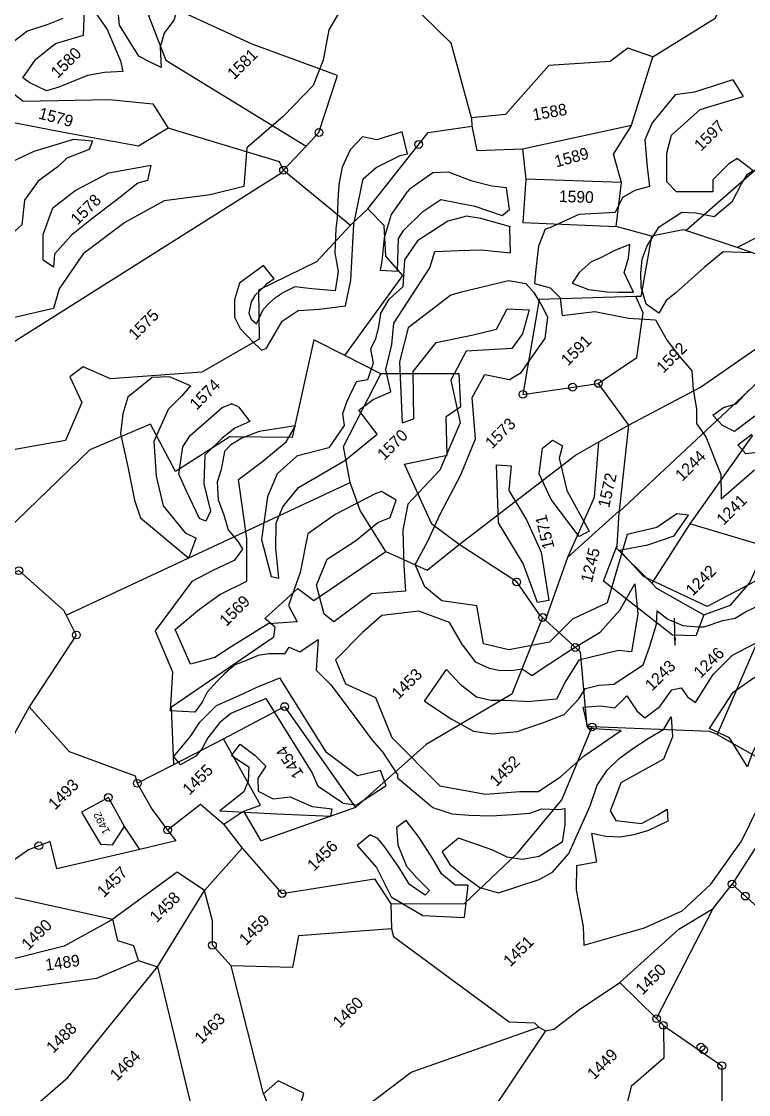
# Model space of a CAD drawing. Header units: metres. Extents: x 302481 to 307962, y 1946667 to 1951250.
# Drawn here: x 303270 to 303728, y 1947762 to 1948439 of the extents above; entities that cross this region are included whole.
import ezdxf

# ---------------------------------------------------------------- set-up
doc = ezdxf.new("R2010")
doc.units = ezdxf.units.M
for name, color, linetype in [('POLY_HATCH', 12, 'Continuous'), ('POLY_PARCEL', 6, 'Continuous'), ('SYM_ARROW', 1, 'Continuous'), ('SYM_STONE', 1, 'Continuous'), ('TEXT_PARCEL', 7, 'Continuous')]:
    doc.layers.add(name, color=color, linetype=linetype)
doc.styles.get("Standard").update_dxf_attribs({"font": 'simplex.shx'})
doc.styles.add('TEXT_MAP', font='')
doc.styles.get('TEXT_MAP').set_extended_font_data('Kruti Dev 050')
doc.dimstyles.get("Standard").update_dxf_attribs({"dimtxt": 0.18, "dimasz": 0.18, "dimexe": 0.18, "dimexo": 0.0625, "dimgap": 0.09, "dimtad": 0, "dimtih": 1, "dimtoh": 1, "dimdec": 4, "dimzin": 0, "dimdsep": 46, "dimtxsty": 'Standard', "dimcen": 0.09, "dimadec": 0, "dimazin": 0, "dimtfac": 1, "dimtdec": 4, "dimtofl": 0, "dimtmove": 0, "dimatfit": 3, "dimfxl": 1, "dimtolj": 1, "dimtzin": 0, "dimarcsym": 0})

# ---------------------------------------------------------------- blocks, each defined once
blk = doc.blocks.new('STONE')
blk.add_circle((0, 0), 0.8510231522929323)
blk = doc.blocks.new('TEXTARROW')
blk.add_leader([(0.0413775686624831, -0.01204078214539095), (8.67844727001193, -0.01204078214539095)], dimstyle='Standard', override={"dimtxt": 2.5, "dimasz": 2.5, "dimexe": 1.25, "dimexo": 0.625, "dimgap": 0.625, "dimtad": 1, "dimtih": 0, "dimtoh": 0, "dimzin": 8, "dimcen": 2.5, "dimtofl": 1})

msp = doc.modelspace()

# ---------------------------------------------------------------- linework, layer by layer
at = {"layer": 'POLY_HATCH', "lineweight": -2}
for points in [[(303343.870573842, 1948416.706859717), (303331.5427231742, 1948436.201167556), (303330.1734597748, 1948451.070773502), (303333.7353414185, 1948458.142668499), (303348.2624673089, 1948462.713669053), (303355.3307356341, 1948459.15908385), (303357.8074066173, 1948458.799895452), (303379.0477224737, 1948459.463088903), (303392.1412163274, 1948458.373591615), (303394.2450577579, 1948451.99771101), (303381.4999721432, 1948451.316618969), (303369.4628358427, 1948450.63404025), (303365.8876355924, 1948439.314535021), (303359.8446503757, 1948431.185968349), (303357.3391262824, 1948422.341997349), (303358.0071104905, 1948409.597689309), (303348.8172541838, 1948413.864680143)], [(303270.7401976585, 1948403.008356201), (303278.9760367554, 1948414.789387276), (303291.2050321922, 1948424.562275172), (303309.0194396172, 1948429.924005772), (303309.6851883382, 1948450.919710777), (303317.0596863125, 1948443.105250624), (303323.8286272306, 1948433.492309454), (303332.3653427949, 1948413.677046976), (303333.7444463447, 1948407.075050212), (303322.1435788758, 1948406.29959905), (303311.5394447716, 1948404.522192902), (303293.3188196924, 1948397.161594199), (303285.7123719854, 1948394.777950242), (303275.1295453729, 1948399.799549426)], [(303259.7666720282, 1948301.056599149), (303253.8960809084, 1948328.688754957), (303263.1688656928, 1948349.790238906), (303277.8131231619, 1948356.799724645), (303302.7487593377, 1948364.329089071), (303314.6597367907, 1948363.220873747), (303312.4765041387, 1948357.809821385), (303298.3789045298, 1948352.423873992), (303292.9463058747, 1948347.019678586), (303280.4615051737, 1948337.839386454), (303271.7591541354, 1948325.943299606), (303270.0852246145, 1948310.241455396)], [(303283.5546625024, 1948288.008930878), (303283.6055991305, 1948304.255763412), (303289.6154228766, 1948321.031598195), (303303.7300116681, 1948331.833157398), (303324.8865961768, 1948343.161435346), (303351.4384331033, 1948347.979586957), (303349.2416177578, 1948338.23605004), (303343.2793419305, 1948336.623919648), (303331.8776676096, 1948327.441343124), (303313.9636577554, 1948313.939965942), (303301.4754637042, 1948303.676550337), (303290.6068599056, 1948291.785032273), (303290.0398326488, 1948283.662762427)], [(303617.0902672317, 1948273.517960596), (303627.3323614905, 1948269.550051151), (303639.1587112453, 1948267.944580867), (303646.2572451467, 1948267.927774025), (303655.7219480379, 1948267.90535597), (303649.8416397171, 1948280.144598335), (303652.6282438999, 1948289.208384892), (303653.4418956256, 1948297.882486003), (303644.3613561941, 1948294.354707294), (303634.4875573227, 1948289.251349919), (303628.9596809633, 1948286.898250735), (303621.4475243129, 1948280.211845797)], [(303621.4497428294, 1948113.700102892), (303603.8634058451, 1948137.047680311), (303596.1442007367, 1948153.310678616), (303598.3142650975, 1948169.552832796), (303604.6871575536, 1948174.484066954), (303611.0334812356, 1948170.938800621), (303608.8899902925, 1948163.173142264), (303613.7703955267, 1948142.677847265), (303627.8182063932, 1948117.218583113)], [(303578.500281089, 1948158.292503553), (303577.0388031118, 1948142.755231056), (303588.2832499519, 1948124.365669239), (303597.4019191274, 1948103.861453248), (303602.2513220515, 1948073.476908491), (303595.1831275979, 1948072.079042897), (303586.0777428104, 1948096.821509133), (303570.6171788452, 1948122.283745395), (303569.3195910705, 1948159.018222465)]]:
    msp.add_lwpolyline(points, close=True, dxfattribs=at)
at = {"layer": 'POLY_HATCH'}
for points in [[(303473.9666690603, 1948450.768177938), (303463.6594196456, 1948433.251585632), (303460.1396237062, 1948414.115769769), (303453.6661247797, 1948398.196986681), (303434.9543458102, 1948378.721307878), (303411.9187918641, 1948358.883837149), (303409.9873947455, 1948334.434205618), (303388.8517750632, 1948329.289729771), (303359.815986733, 1948325.396206151), (303335.0713175191, 1948311.73731934), (303308.8247174807, 1948291.906332373), (303293.5630401149, 1948269.953642123), (303290.0647485824, 1948257.486928644), (303259.0425805561, 1948250.386357702)], [(303262.8468946647, 1948424.32479413), (303273.2438098565, 1948432.420085612), (303286.6952276593, 1948436.901991621), (303296.1763891317, 1948440.670465809)], [(303718.4361142451, 1948401.699540847), (303694.2426953539, 1948394.018758278), (303681.9350949693, 1948392.301705144), (303667.3988913717, 1948374.694495284), (303662.7917081751, 1948363.925909032), (303664.2600292871, 1948346.61302974), (303665.8537157448, 1948334.416666934), (303656.5922859134, 1948332.040265928), (303648.8479747791, 1948327.483459531), (303644.1365006613, 1948318.130374719), (303621.1613321146, 1948316.870312354), (303603.389311377, 1948308.632235969), (303599.9325831002, 1948307.4664831), (303595.924001649, 1948296.78999066), (303594.0533787627, 1948282.395640367), (303593.3331709579, 1948273.21616406)], [(303513.2817541463, 1948355.155865115), (303509.9438163182, 1948368.841152429), (303493.9194565937, 1948363.91312419), (303484.8313205484, 1948365.73522675), (303477.0635249792, 1948357.483635445), (303472.0680387104, 1948346.595959123), (303469.9285108009, 1948335.702526555), (303469.219139209, 1948325.482622585), (303468.8828832395, 1948314.435239065), (303468.1102343611, 1948307.898150108), (303467.3848636262, 1948292.717915475), (303469.4511982147, 1948280.914112503), (303467.5330219688, 1948268.742564147), (303452.8813546421, 1948269.974629108), (303442.1378306132, 1948271.198805442), (303433.7069604453, 1948267.082183941)], [(303577.4960823078, 1948319.955375709), (303575.5855052155, 1948333.57556177), (303566.4677037317, 1948334.571203428), (303554.0995616084, 1948337.788499736), (303539.0031179953, 1948343.48699008), (303529.0988957137, 1948343.050915206), (303514.8637026036, 1948332.981396767)], [(303578.1246937579, 1948292.656304111), (303577.8485332439, 1948308.032237436), (303577.806423963, 1948309.4567613)], [(303429.0770566706, 1948276.335820832), (303422.3393772868, 1948284.54150909), (303407.272419122, 1948273.523838584), (303404.1570693813, 1948263.008158715), (303404.1214370793, 1948251.960161365), (303407.781327744, 1948244.88803143), (303415.6461188672, 1948236.604908334), (303421.1155872466, 1948231.332895101), (303424.3522821376, 1948232.422329376), (303434.216529279, 1948249.499926119), (303444.2117676102, 1948256.220122508), (303457.6408182299, 1948257.179426717), (303474.1418170165, 1948259.118925793)], [(303592.8983487943, 1948267.674097285), (303588.0293506114, 1948273.026204133), (303576.9600007562, 1948274.93788201)], [(303496.2648986196, 1948254.142332942), (303494.8694596207, 1948246.253994624), (303493.1452311855, 1948238.366322361), (303489.8365831086, 1948231.961434529), (303491.506734251, 1948223.08051955), (303487.9108350789, 1948212.566234463), (303480.8378153984, 1948211.374907483), (303474.8790058382, 1948198.837811778), (303472.2783336584, 1948191.061506095), (303473.3504608916, 1948183.661386093), (303463.6172917914, 1948169.674223132), (303443.1398207331, 1948164.497365125)], [(303610.791592354, 1948253.166491093), (303631.2607501121, 1948255.736404506), (303652.5784058152, 1948251.339152055), (303669.553774354, 1948250.433542821), (303676.9129179893, 1948237.358245783), (303683.4152481211, 1948228.638093709), (303692.5240598628, 1948218.171226985), (303693.3573039044, 1948206.41536789), (303695.4951777449, 1948194.221488197), (303695.4660612913, 1948185.079436094), (303701.3467305815, 1948176.679279), (303710.7177801756, 1948152.817530606), (303710.9870762499, 1948137.595569115), (303731.9414823186, 1948155.836679894)], [(303533.9215409635, 1948127.833164812), (303546.9121474894, 1948152.734706403), (303556.1263130913, 1948175.353354272), (303554.0328048952, 1948201.477984036), (303561.9146245802, 1948215.827943698), (303577.5770567441, 1948212.7483431), (303584.9916463131, 1948217.086467879), (303597.2379222875, 1948234.910155159), (303599.7973180134, 1948238.357574782)], [(303376.4447492473, 1948208.689691987), (303363.2626782684, 1948214.464956197), (303352.172504901, 1948214.020438239), (303336.9582571862, 1948201.561743502), (303333.773239769, 1948191.179803923), (303332.2159496592, 1948178.810289571), (303336.9338316293, 1948157.790593666), (303341.1848163521, 1948136.771828694), (303344.883807716, 1948125.558944757)], [(303406.6226108894, 1948195.468315426), (303402.1618672879, 1948197.422634509)], [(303442.5352448476, 1948183.606822171), (303419.7626110828, 1948180.034335342)], [(303736.8083741916, 1948143.884209276), (303741.8766044704, 1948131.437277007), (303749.2135652835, 1948111.396604935), (303732.1522387331, 1948085.311392217), (303702.0640780823, 1948069.701117549), (303662.0726760253, 1948088.502967126), (303646.8885542648, 1948105.077074349), (303664.748466122, 1948108.52303316), (303681.3092994448, 1948114.148364217), (303690.4929709397, 1948127.189629825), (303683.0950129265, 1948128.075528434), (303670.4425130235, 1948119.394788672), (303651.7091561081, 1948115.079951433), (303639.1030746643, 1948071.88313217), (303617.3113269564, 1948061.621083484), (303602.7591807516, 1948047.145020247), (303577.1670986926, 1948042.235097968), (303561.146353811, 1948046.085425692)], [(303344.883807716, 1948125.558944757), (303375.4271028191, 1948100.164342971)], [(303561.146353811, 1948046.085425692), (303557.0238501439, 1948070.143342606), (303534.8929113392, 1948073.242777561), (303524.2322748667, 1948082.044662053), (303518.0372635871, 1948096.015388221), (303525.9724172065, 1948110.892590745), (303533.9215409635, 1948127.833164812)], [(303377.171279869, 1948085.470080732), (303354.1389260897, 1948054.343482232), (303365.1633273913, 1948028.522853564), (303363.6503545595, 1948003.802450261)], [(303548.213953007, 1948045.002836638), (303539.7741788123, 1948059.517072188), (303520.3497479092, 1948066.628655005), (303497.0044050133, 1948063.848038392), (303484.9488887992, 1948053.265388721), (303467.9218415739, 1948035.974904808), (303474.2378786951, 1948020.757881841), (303492.9506398551, 1948012.233412909), (303503.4266184513, 1947987.031811722)], [(303619.5650624, 1947890.832919964), (303623.9329085136, 1947867.874442555), (303624.338895279, 1947856.028636764), (303662.574186489, 1947866.908134249), (303686.2994215759, 1947877.81689718), (303704.5649783732, 1947894.511106329), (303723.9008836141, 1947921.715590519), (303739.5509883268, 1947953.813557424), (303749.8173947055, 1947969.339403187), (303752.810615031, 1947979.253538066), (303781.6994016645, 1947984.377464821), (303793.7162899263, 1947991.756348838), (303813.9228971647, 1948013.480767965), (303826.756013982, 1948044.399923807)], [(303523.9465063941, 1948009.869748047), (303537.8508429881, 1948029.999689907)], [(303365.7066189693, 1947974.775121789), (303370.0767453685, 1947969.684350534)], [(303394.9782398744, 1947940.67653684), (303430.803437897, 1947938.812721456), (303464.8382373704, 1947937.310820651)], [(303481.3872889886, 1947918.823422352), (303493.7573338784, 1947905.004506795), (303503.0260256743, 1947886.626072724), (303522.8281229204, 1947874.741145181), (303548.883186331, 1947873.504096739)], [(303570.6303881714, 1947889.081423733), (303596.1922877505, 1947897.394790972), (303604.6470982945, 1947902.115740084)]]:
    msp.add_lwpolyline(points, dxfattribs=at)
at = {"layer": 'POLY_HATCH', "lineweight": -2}
for points in [[(303718.4361142451, 1948401.699540847), (303724.9218635904, 1948391.105925627)], [(303721.3884484833, 1948352.103385293), (303715.7386861909, 1948348.731781292), (303705.7044040794, 1948338.749961405), (303705.6805112939, 1948331.128713343), (303682.8166985735, 1948331.176880049), (303676.6438278249, 1948337.382194034), (303676.7005775142, 1948355.482665963), (303679.5943944352, 1948366.908519522), (303697.7456910787, 1948383.065543394), (303724.9218635904, 1948391.105925627)], [(303508.6768804276, 1948354.002055724), (303513.2817541463, 1948355.155865115)], [(303477.4690428413, 1948275.4731285), (303479.4848788455, 1948310.717404445), (303485.2904386362, 1948339.285051615), (303493.4104435183, 1948346.412916501), (303508.6768804276, 1948354.002055724)], [(303721.3884484833, 1948352.103385293), (303731.0797951026, 1948344.605137076)], [(303729.472835795, 1948292.553251416), (303712.2632884029, 1948293.16321825), (303700.1847566012, 1948283.435526979), (303682.3493329538, 1948267.409113056), (303676.3100693747, 1948262.545265086), (303671.695192745, 1948254.522994807), (303663.6812153338, 1948260.277012565), (303660.559075987, 1948270.897301686), (303660.3000993831, 1948279.790412653), (303661.1885505812, 1948288.681111792), (303664.3700501379, 1948296.993259924), (303671.8660743404, 1948309.025464099), (303686.2376498552, 1948318.17460903), (303695.1292810915, 1948317.869018597), (303706.5963161951, 1948315.550004913), (303718.1011375617, 1948325.278905546), (303723.8724274775, 1948336.167313128), (303727.6204453669, 1948342.183416329), (303731.0797951026, 1948344.605137076)], [(303511.9350248892, 1948329.702294124), (303502.8444375023, 1948316.860499591), (303498.5111799212, 1948302.103358826), (303497.0358920051, 1948287.340186849), (303496.0653095003, 1948281.626257202), (303507.0193981966, 1948281.126849714), (303507.5599416411, 1948301.607958349), (303510.9106761133, 1948306.840546552), (303522.856252037, 1948318.723667436), (303534.3120535044, 1948326.320829809), (303555.7334421454, 1948321.988721894), (303572.8633803641, 1948316.236659097)], [(303511.9350248892, 1948329.702294124), (303514.8637026036, 1948332.981396767)], [(303577.806423963, 1948309.4567613), (303578.0806042068, 1948309.080694613), (303559.5201778691, 1948314.359443786), (303550.474404213, 1948315.807493597), (303538.5557114249, 1948312.498281675), (303519.4636988295, 1948300.153891123), (303511.3287629923, 1948288.262742419), (303510.3223401662, 1948271.116934898), (303501.7245152965, 1948263.513748213)], [(303572.8633803641, 1948316.236659097), (303577.4960823078, 1948319.955375709)], [(303443.1398207331, 1948164.497365125), (303443.3098511584, 1948164.264151003), (303431.0720390799, 1948153.30685649), (303424.9244356342, 1948138.675698604), (303421.1792547721, 1948111.836061496), (303427.2082416294, 1948088.636853856), (303432.0857685385, 1948087.406243616), (303430.3145642234, 1948106.325276889), (303430.364309812, 1948122.189619663), (303434.6680109752, 1948132.553465064), (303444.4689719053, 1948144.736234318), (303473.8106305618, 1948161.759214052), (303493.9978497112, 1948178.191303086), (303482.452470744, 1948193.469899994), (303491.6260495959, 1948200.162456667), (303502.6243844498, 1948205.020652959), (303499.6175437439, 1948219.060924812), (303503.3282960402, 1948234.91755744), (303504.5907209972, 1948248.338663317), (303527.2760130744, 1948283.070621875), (303530.3593763569, 1948293.437035024), (303545.6155006867, 1948294.015063846), (303559.6512940694, 1948294.595667315), (303578.1246937579, 1948292.656304111)], [(303576.9600007562, 1948274.93788201), (303547.3637456922, 1948267.77402069), (303540.6461526891, 1948265.957659914), (303513.7336820262, 1948245.26854096), (303508.1752097709, 1948223.9242635), (303509.8851923095, 1948185.47988596), (303517.2148688799, 1948187.905130147), (303516.6984425886, 1948217.804602378), (303531.3998828055, 1948236.078764378), (303554.6016011732, 1948240.911250704), (303569.2571250573, 1948244.541404505), (303576.0091582034, 1948257.340771987), (303590.0411223304, 1948256.701040883), (303585.7221157225, 1948241.455859415), (303578.9815587653, 1948232.317493427), (303550.2978953654, 1948230.547409973), (303540.4778043795, 1948212.262965408), (303546.495315047, 1948185.402756276), (303533.5880315229, 1948155.531563988), (303513.3855069289, 1948134.218138888), (303510.2830089452, 1948117.750055099), (303510.822394548, 1948095.172592751), (303511.9929914838, 1948079.305677558), (303490.6313507864, 1948077.520164476), (303466.7792910291, 1948059.875455686), (303460.6929093609, 1948064.769642066), (303455.8689549398, 1948083.08494589), (303462.6324642748, 1948099.545314865), (303480.3637022199, 1948111.101203329), (303494.4339311039, 1948122.664818175), (303502.3756843079, 1948125.698938875), (303506.0711358031, 1948136.674230769), (303496.9358217083, 1948142.185020044), (303493.2709857449, 1948140.972395618), (303467.601809985, 1948127.60270723), (303450.478830995, 1948115.435362935), (303445.5209545428, 1948091.038965165), (303438.1338854516, 1948070.308711285), (303443.5928827506, 1948059.924300757), (303425.2839944484, 1948058.742528691), (303402.051669836, 1948044.147365562), (303391.6577600399, 1948037.457383534), (303376.3901525876, 1948033.218346322), (303366.6963251224, 1948055.204934203), (303381.9907188527, 1948067.986304305), (303394.8329559881, 1948077.111813085), (303411.9444587883, 1948085.618155886), (303412.0286398763, 1948112.465510038), (303406.6538167316, 1948149.697267818), (303421.9443812054, 1948161.258303347), (303436.626686723, 1948173.430794707)], [(303429.0770566706, 1948276.335820832), (303424.3507272638, 1948272.819479927), (303420.1888682442, 1948268.67938035), (303416.9790345989, 1948265.722663431), (303414.5956192035, 1948261.697356652), (303413.1508583836, 1948254.58805027), (303414.5614246521, 1948250.791830567), (303418.1086675767, 1948247.939414681), (303422.1672250051, 1948256.939838401), (303426.0912660854, 1948260.843363422), (303430.0145604853, 1948264.509810907), (303433.7069604453, 1948267.082183941)], [(303474.1418170165, 1948259.118925793), (303477.4690428413, 1948275.4731285)], [(303592.8983487943, 1948267.674097285), (303597.9087236514, 1948259.126406892), (303601.5408617966, 1948252.336174194), (303599.7973180134, 1948238.357574782)], [(303593.3331709579, 1948273.21616406), (303603.1583122909, 1948270.590577677), (303609.4002550943, 1948264.315828611), (303610.791592354, 1948253.166491093)], [(303496.2648986196, 1948254.142332942), (303501.7245152965, 1948263.513748213)], [(303376.4447492473, 1948208.689691987), (303370.7640928347, 1948202.192348946), (303362.3782421788, 1948193.850342023), (303353.3362711538, 1948173.744261022), (303354.8154348722, 1948151.758312411), (303359.0918182228, 1948133.172264039), (303372.9711562814, 1948116.114068549), (303380.0816490585, 1948112.693297465)], [(303732.1537864842, 1948189.68182146), (303719.5015488928, 1948179.955334881), (303711.7681336105, 1948183.700766838), (303705.7648420474, 1948190.311126733), (303712.3778207041, 1948195.173760672), (303720.416979691, 1948197.451685862), (303728.4759238884, 1948206.040415758)], [(303381.9781736126, 1948125.073994502), (303373.982511458, 1948142.429412232), (303369.0616566585, 1948152.966769241), (303371.5929537108, 1948170.300010717), (303376.259518628, 1948177.4113801), (303396.4399050055, 1948195.017054727), (303402.1618672879, 1948197.422634509)], [(303406.6226108894, 1948195.468315426), (303413.7512282589, 1948186.31129702), (303404.4491544701, 1948181.996253281), (303396.3797220122, 1948175.820907578), (303385.5091769202, 1948165.007196943), (303384.8336447794, 1948147.050815225), (303389.113902621, 1948129.703222417), (303385.9983286895, 1948123.517438958), (303381.9781736126, 1948125.073994502)], [(303811.2349856682, 1948049.274178972), (303806.0407899283, 1948041.816189315), (303802.5683804452, 1948033.780033179), (303792.767126861, 1948022.884548115), (303781.8024018137, 1948007.395248478), (303777.1989477249, 1948005.106813346), (303756.490615299, 1947997.10697925), (303739.8238091907, 1947995.418482599), (303730.5736651812, 1947977.052907499), (303727.6739924438, 1947968.441018307), (303716.2410164401, 1947986.85016744), (303703.6193449832, 1947992.622091643), (303718.6292093247, 1948015.571807464), (303745.6916121338, 1948034.474392411), (303776.2084056521, 1948055.667832122), (303783.7619711747, 1948082.654986501), (303792.4465928823, 1948103.894422102), (303794.2260253439, 1948121.701206227), (303802.3307050839, 1948141.218265899), (303816.8110638671, 1948178.532424279), (303819.1632307852, 1948195.763463782)], [(303419.7626110828, 1948180.034335342), (303408.7643660055, 1948175.794815522), (303401.9392238017, 1948171.474550571), (303397.9015884092, 1948167.458025143), (303395.6983584771, 1948156.006827602), (303393.1961906599, 1948147.962049817), (303393.7804791173, 1948136.814594029), (303397.4667426161, 1948127.518303188), (303400.2232003137, 1948117.914354584), (303406.3922221474, 1948110.470545456), (303409.1642101919, 1948105.820442029), (303403.8784100553, 1948098.710380283), (303390.5445253337, 1948092.236502475), (303377.171279869, 1948085.470080732)], [(303436.626686723, 1948173.430794707), (303442.5352448476, 1948183.606822171)], [(303740.9770650947, 1948167.57523775), (303726.6288731294, 1948165.884326876), (303721.4834548263, 1948171.63230472), (303730.3966715867, 1948178.211239452)], [(303741.3282379797, 1948073.332915707), (303758.2169739185, 1948088.318320309), (303772.7323204223, 1948117.137635767), (303783.9768036203, 1948125.127798916), (303781.4997882405, 1948101.892822817), (303768.6223895019, 1948084.289464459), (303748.4948527114, 1948054.680587429), (303717.9920542724, 1948038.717126255), (303705.9336166764, 1948026.721733772)], [(303375.4271028191, 1948100.164342971), (303380.0816490585, 1948112.693297465)], [(303591.7599185938, 1948026.036323604), (303597.496901216, 1948030.112942638), (303616.7534725601, 1948042.747359159), (303634.7770348927, 1948053.340019457), (303647.0866894117, 1948067.215684353), (303656.5432243673, 1948083.959447187), (303658.5273214439, 1948064.73836545), (303654.3642819757, 1948041.032645877), (303646.1894652369, 1948041.867607919), (303621.2292398382, 1948035.787134002), (303613.0108407736, 1948022.720596396), (303607.2507918375, 1948011.284362179), (303590.8909092443, 1948009.683343585)], [(303523.9465063941, 1948009.869748047), (303540.6858052658, 1947998.885196721), (303554.8601992866, 1947990.96433369), (303566.6865490424, 1947989.358863405), (303582.465588754, 1947990.898950609), (303599.0446889726, 1947996.380800441), (303612.0733941486, 1948001.476684253), (303621.1720650354, 1948011.314251195), (303625.5293221166, 1948018.008136395), (303633.8166021071, 1948019.960336438), (303643.2835751148, 1948020.726643259), (303661.8537546033, 1948032.907971436), (303665.829118344, 1948043.940778275), (303670.2090310948, 1948058.521904096), (303670.6271961695, 1948066.802576992), (303677.3166273562, 1948061.659988021), (303686.7700024126, 1948057.693949657), (303696.232441918, 1948056.88281343), (303700.1760674259, 1948056.873468785), (303712.0182806076, 1948060.789073226), (303719.910073949, 1948062.347845052), (303726.2312097475, 1948066.276522902), (303741.3282379797, 1948073.332915707)], [(303435.8459378136, 1948039.779169786), (303438.6617948636, 1948044.070247444), (303445.3640870657, 1948041.005267484), (303456.9821639983, 1948048.913016335), (303455.7006043419, 1948029.390239817), (303464.8244376043, 1948020.218453717), (303476.3698165724, 1948004.939856808), (303490.9526471337, 1947985.38366018), (303498.2478882037, 1947976.82589299)], [(303548.213953007, 1948045.002836638), (303555.96100662, 1948034.719547112), (303564.6256557386, 1948030.755373131), (303571.7196494043, 1948029.161116541), (303580.0024051806, 1948029.535864198), (303585.5257459478, 1948030.311508964), (303591.7599185938, 1948026.036323604)], [(303435.8459378136, 1948039.779169786), (303425.6954505034, 1948039.873156092), (303418.9878857713, 1948038.705945461), (303409.5118436674, 1948034.784741176), (303404.3794653369, 1948032.825072239), (303397.6583026517, 1948026.925516424), (303393.3078445466, 1948022.597803813), (303386.9776396528, 1948015.514228499), (303383.8046065373, 1948009.211909162), (303379.0541215474, 1948002.913318587), (303363.6503545595, 1948003.802450261)], [(303365.7066189693, 1947974.775121789), (303376.2493838184, 1947987.539732429), (303382.1908963956, 1947996.59605679), (303392.8692825418, 1948007.218613143), (303407.084470422, 1948013.494785664), (303417.7469998756, 1948018.596273988), (303432.7481078049, 1948024.718701382)], [(303481.7293342715, 1947962.82676296), (303462.2498490335, 1947977.511906086), (303437.3572828285, 1948017.225467942), (303432.7481078049, 1948024.718701382)], [(303537.8508429881, 1948029.999689907), (303546.4555031369, 1948020.544922916), (303556.6862695608, 1948012.633393163), (303565.7509455653, 1948010.640097145), (303574.4269246077, 1948010.619554841), (303590.8909092443, 1948009.683343585)], [(303583.9538500896, 1947952.972599815), (303595.7651335271, 1947953.008426442), (303609.9893905027, 1947962.439496427), (303624.6182032218, 1947975.418892095), (303647.9320687233, 1947991.532638256), (303627.0342418989, 1947992.765220598), (303623.9178707143, 1948006.18100687), (303634.9622955974, 1948006.943584925), (303644.0292417193, 1948005.739013783), (303651.5436638445, 1948013.214148263), (303657.8262645248, 1948003.734513408), (303662.9405160444, 1947999.384389443), (303672.4256158629, 1948006.460489165), (303679.9491138179, 1948017.090527811), (303685.8679526141, 1948018.259602823), (303689.7957100496, 1948012.729188121), (303694.9122316884, 1948009.16778903), (303705.9336166764, 1948026.721733772)], [(303424.2095966414, 1948011.601976278), (303401.9248961853, 1948002.070426359), (303394.8105009459, 1947996.566169842), (303387.2892731102, 1947986.724856069), (303383.7207466112, 1947980.029101816), (303379.7635231502, 1947975.306101278), (303370.0767453685, 1947969.684350534)], [(303472.3537645135, 1947945.509443381), (303457.0042177131, 1947956.193649381), (303453.0855179923, 1947964.87895952), (303424.2095966414, 1948011.601976278)], [(303604.6470982945, 1947902.115740084), (303614.9767067386, 1947913.920802665), (303628.4711719155, 1947943.860578883), (303632.8465604531, 1947956.864252316), (303639.1835596794, 1947966.314004893), (303646.6979818037, 1947973.789139374), (303655.3920923015, 1947980.078385304), (303664.8749333816, 1947986.365762181), (303674.7509977268, 1947992.2578491), (303679.50601622, 1948000.133882723), (303680.2584818015, 1947987.512425838), (303674.6965991808, 1947973.328461667), (303647.8368695844, 1947958.406208572), (303643.4660212835, 1947946.979984886), (303641.0817120159, 1947940.675789799), (303644.6139781587, 1947934.751951549), (303660.7771813301, 1947932.741841991), (303671.0464782286, 1947938.238629613), (303676.9721227344, 1947941.773883916), (303677.3449469795, 1947934.280064814), (303665.1027022675, 1947928.393587077), (303656.0244329562, 1947925.654533242), (303647.3439204106, 1947924.097632497), (303638.274708814, 1947924.513474097), (303629.2100328105, 1947926.506770116), (303632.312806041, 1947908.358638661), (303619.6863957811, 1947906.022346318), (303619.5650624, 1947890.832919964)], [(303402.2433286179, 1947975.647226522), (303407.7848075749, 1947982.732666221), (303417.229113536, 1947975.611730391), (303423.9140112195, 1947968.891698372), (303418.7657648167, 1947961.410959377), (303419.1363303233, 1947953.12841743), (303428.5874352595, 1947948.373654193), (303439.2386322329, 1947949.531526878), (303453.0243272036, 1947943.583406193), (303465.6393961608, 1947941.976064826)], [(303503.4266184513, 1947987.031811722), (303533.7149867071, 1947956.584254541), (303562.3292256938, 1947951.265243459), (303583.9538500896, 1947952.972599815)], [(303506.8560440615, 1947963.850161593), (303498.2478882037, 1947976.82589299)], [(303402.2433286179, 1947975.647226522), (303413.2650843635, 1947968.522550561), (303412.8446605494, 1947959.453154821), (303410.0648553418, 1947952.755540856), (303394.9782398744, 1947940.67653684)], [(303499.7371199643, 1947956.768457358), (303496.2075110199, 1947966.276691214), (303481.7293342715, 1947962.82676296)], [(303506.8560440615, 1947963.850161593), (303506.8492450854, 1947961.483989002), (303529.274652007, 1947942.895726812), (303541.0942027839, 1947938.924083934), (303552.1340920758, 1947938.109207575), (303565.935655117, 1947937.682156947), (303579.3462557234, 1947938.439130491), (303590.3906738721, 1947939.201701849), (303597.8914980432, 1947941.944491146), (303608.5381594254, 1947941.524909413), (303612.4840571415, 1947942.304301011), (303612.454589027, 1947932.050874401), (303610.8454077439, 1947921.012469749), (303596.2279182142, 1947911.97669906), (303585.5744624995, 1947910.030103532), (303576.1142884679, 1947911.629969303), (303567.0564114405, 1947915.989437913), (303545.3879989581, 1947923.533690936), (303535.1096329642, 1947914.882005848), (303539.8193220058, 1947906.983549503), (303548.0816762093, 1947900.259784051)], [(303472.3537645135, 1947945.509443381), (303481.1669337424, 1947944.587122481), (303499.7371199643, 1947956.768457358)], [(303464.8382373704, 1947937.310820651), (303465.6393961608, 1947941.976064826)], [(303551.2184443232, 1947893.942515556), (303543.3311912185, 1947893.961193478), (303534.6756044608, 1947901.080258227), (303529.181729719, 1947910.558028701), (303520.5442765066, 1947923.98689305), (303512.2932568723, 1947934.654285511), (303506.3653536281, 1947930.330308364), (303507.1223480664, 1947919.286299197), (303512.6048949743, 1947905.864908412), (303518.8942946298, 1947898.751446147), (303527.1521132402, 1947890.45022628), (303524.3836472472, 1947887.696234655), (303514.54384326, 1947894.423740237), (303508.26350132, 1947904.692097938), (303499.2305614594, 1947917.727534071), (303494.5140713509, 1947923.259806456), (303489.7885188833, 1947925.637188074), (303481.3872889886, 1947918.823422352)], [(303548.0816762093, 1947900.259784051), (303558.8698633621, 1947892.40659296), (303570.6303881714, 1947889.081423733)], [(303551.2184443232, 1947893.942515556), (303548.883186331, 1947873.504096739)]]:
    msp.add_lwpolyline(points, dxfattribs=at)
at = {"layer": 'POLY_PARCEL'}
for points in [[(303553.6450296156, 1948377.715325585), (303540.6803749278, 1948424.915133461), (303505.6861742614, 1948459.399807238)], [(303449.3248919323, 1948359.899522054), (303457.3959752116, 1948368.491039367), (303469.1291737063, 1948404.438805121), (303415.3058313029, 1948424.282670591), (303357.0252410313, 1948450.853925069), (303349.8589848196, 1948442.190450338)], [(303667.9748786651, 1948416.154731078), (303707.1224006061, 1948440.683860905), (303712.7520753304, 1948450.468740364)], [(303349.8589848196, 1948442.190450338), (303360.825581627, 1948414.035026244), (303449.3248919323, 1948359.899522054)], [(303225.7143356977, 1948423.575597136), (303270.9173701452, 1948388.193783346), (303325.3857831042, 1948389.263795453), (303352.7566199834, 1948386.560091264), (303362.4007395348, 1948371.229701007)], [(303667.9748786651, 1948416.154731078), (303652.2448266102, 1948421.64656248), (303640.9541384829, 1948413.320675641), (303602.384735845, 1948410.746766117), (303574.9862510441, 1948379.793276663), (303553.6450296156, 1948377.715325585)], [(303654.3831862584, 1948373.06928432), (303667.9748786651, 1948416.154731078)], [(303362.4007395348, 1948371.229701007), (303343.5675854199, 1948359.909928735), (303299.7275501639, 1948367.945512116), (303201.4933498679, 1948386.745436502)], [(303553.6450296156, 1948377.715325585), (303553.7695619492, 1948372.509722738)], [(303435.0801901715, 1948344.736303247), (303432.5194160128, 1948350.092452134), (303362.4007395348, 1948371.229701007)], [(303488.1382315345, 1948320.297498408), (303526.1938345442, 1948368.456428655), (303553.7695619492, 1948372.509722738)], [(303553.7695619492, 1948372.509722738), (303557.0321871899, 1948357.131931788), (303585.7910139421, 1948358.267641822)], [(303585.7910139421, 1948358.267641822), (303654.3831862584, 1948373.06928432)], [(303648.2411827287, 1948337.009510129), (303643.0515660215, 1948354.862481499), (303654.1877989704, 1948372.449909756), (303654.3831862584, 1948373.06928432)], [(303688.7715480374, 1948306.637691997), (303748.6003875853, 1948359.099461079), (303768.2031960357, 1948369.935172397)], [(303435.0801901715, 1948344.736303247), (303449.3248919323, 1948359.899522054)], [(303585.7910139421, 1948358.267641822), (303587.8485008515, 1948339.049428965)], [(303255.373388025, 1948231.574385245), (303260.5873988504, 1948233.680246), (303433.3791610925, 1948342.925589582), (303435.0801901715, 1948344.736303247)], [(303435.0801901715, 1948344.736303247), (303477.3628715845, 1948310.08467601)], [(303587.8485008515, 1948339.049428965), (303585.9042682694, 1948311.755892703), (303644.7682858715, 1948309.14444524)], [(303648.2411827287, 1948337.009510129), (303587.8485008515, 1948339.049428965)], [(303644.7682858715, 1948309.14444524), (303648.2411827287, 1948337.009510129)], [(303783.608122481, 1948327.292193662), (303781.2156776311, 1948326.430279568), (303720.9942147145, 1948295.932287991)], [(303473.7557049468, 1948227.881593213), (303510.2764245821, 1948278.289844421), (303499.5397688253, 1948290.434374009), (303498.5926844133, 1948309.799834594), (303488.1382315345, 1948320.297498408)], [(303477.3628715845, 1948310.08467601), (303488.1382315345, 1948320.297498408)], [(303477.3628715845, 1948310.08467601), (303455.8731193095, 1948286.893558939), (303419.2846251084, 1948269.191596429), (303419.6047643255, 1948238.258314456), (303383.5662016021, 1948217.475978226), (303326.0261078244, 1948213.253076466), (303308.834641221, 1948220.845954598), (303300.2759401314, 1948214.424754386), (303307.9217183813, 1948198.173196981), (303297.6274535367, 1948174.399633357), (303235.0260048453, 1948163.188602421), (303232.959498832, 1948130.020670208)], [(303667.1396392034, 1948303.152609169), (303644.7682858715, 1948309.14444524)], [(303667.1396392034, 1948303.152609169), (303660.2517040875, 1948265.148462092), (303657.2028299626, 1948265.054542049)], [(303688.7715480374, 1948306.637691997), (303687.094732495, 1948307.194783934), (303667.1396392034, 1948303.152609169)], [(303720.9942147145, 1948295.932287991), (303688.7715480374, 1948306.637691997)], [(303652.5239279671, 1948183.922115181), (303697.8947836645, 1948207.945283906), (303756.7378074387, 1948248.771070055), (303747.8878201591, 1948282.778356134), (303742.808034962, 1948288.50489481), (303720.9942147145, 1948295.932287991)], [(303657.2028299626, 1948265.054542049), (303596.2212376669, 1948263.176014594), (303585.996813532, 1948203.370716376), (303633.4834147012, 1948210.273890746)], [(303633.4834147012, 1948210.273890746), (303657.7933662999, 1948226.552453632), (303661.8508752566, 1948254.882824848), (303657.2028299626, 1948265.054542049)], [(303473.7557049468, 1948227.881593213), (303454.1035813652, 1948237.868639589), (303440.4509424269, 1948176.111966691), (303401.2392877555, 1948176.64554003), (303366.9703626223, 1948154.826891546), (303351.1082404591, 1948184.496232269), (303312.9821900995, 1948168.384813016), (303253.5190184107, 1948111.050488656), (303232.959498832, 1948130.020670208)], [(303496.4385604588, 1948216.35435398), (303473.7557049468, 1948227.881593213)], [(303646.5401920425, 1948129.054871355), (303743.9763861289, 1948220.359644455)], [(303477.0640090527, 1948147.769460755), (303472.8067224007, 1948170.576300737), (303496.4385604588, 1948216.35435398)], [(303545.8155834181, 1948108.757665642), (303528.5670394078, 1948121.546556234), (303511.3677962879, 1948159.445606739), (303538.2136698077, 1948165.064596111), (303537.6800104277, 1948189.440296705), (303546.8984673303, 1948195.707344542), (303545.8924005227, 1948216.25148416), (303496.4385604588, 1948216.35435398)], [(303633.4834147012, 1948210.273890746), (303652.5239279671, 1948183.922115181)], [(303633.9460823471, 1948173.37963947), (303652.5239279671, 1948183.922115181)], [(303652.5239279671, 1948183.922115181), (303646.6345381895, 1948129.919968529)], [(303545.8155834181, 1948108.757665642), (303619.2458268041, 1948165.037601852), (303633.9460823471, 1948173.37963947)], [(303614.347032153, 1948100.681497851), (303631.180196519, 1948138.513207173), (303633.9460823471, 1948173.37963947)], [(303730.7556044552, 1948177.607190107), (303729.8383126631, 1948176.305655171), (303691.2923066476, 1948121.687632039)], [(303297.9230665267, 1948064.159291618), (303477.0640090527, 1948147.769460755)], [(303499.596329269, 1948104.37769851), (303483.3718110071, 1948130.220861355), (303477.0640090527, 1948147.769460755)], [(303614.347032153, 1948100.681497851), (303646.6345381895, 1948129.919968529)], [(303646.5401920425, 1948129.054871355), (303645.1132592531, 1948107.657131484)], [(303646.6345381895, 1948129.919968529), (303646.5401920425, 1948129.054871355)], [(303691.2923066476, 1948121.687632039), (303667.25032565, 1948084.284479574)], [(303735.4793313844, 1948108.413002867), (303691.2923066476, 1948121.687632039)], [(303499.596329269, 1948104.37769851), (303525.5349256685, 1948092.615464134), (303545.8155834181, 1948108.757665642)], [(303598.4436911177, 1948062.721030072), (303596.2934613246, 1948064.691645538), (303582.1031837892, 1948085.108587949), (303545.8155834181, 1948108.757665642)], [(303700.0421934454, 1948064.3769245), (303695.1018512463, 1948051.185326447), (303680.4114336623, 1948051.640245384), (303636.8681762293, 1948085.561078764), (303645.1132592531, 1948107.657131484)], [(303645.1132592531, 1948107.657131484), (303645.0315657146, 1948106.432086331), (303667.25032565, 1948084.284479574)], [(303700.0421934454, 1948064.3769245), (303716.9593660031, 1948070.431327351), (303728.8089198237, 1948084.358146456), (303734.675813891, 1948097.070414164), (303735.4793313844, 1948108.413002867)], [(303213.2886640728, 1948081.138325061), (303241.2367862212, 1948101.775811281), (303257.6855676156, 1948088.348108876), (303268.1755455388, 1948092.243876443), (303296.3411093252, 1948067.220597129), (303297.9230665267, 1948064.159291618)], [(303365.9888716443, 1947970.049534119), (303364.4939446803, 1948006.273484977), (303428.9417507658, 1948050.434445208), (303429.8136037551, 1948056.607563411), (303423.2310004933, 1948062.156644678), (303444.1594623979, 1948081.065594695), (303454.1419058749, 1948073.3805244), (303499.596329269, 1948104.37769851)], [(303600.304446917, 1948061.01570808), (303614.347032153, 1948100.681497851)], [(303667.25032565, 1948084.284479574), (303670.2876212439, 1948081.256910591), (303700.0421934454, 1948064.3769245)], [(303297.9230665267, 1948064.159291618), (303304.4008792005, 1948051.623830087), (303274.6476362841, 1948006.404313182)], [(303598.4436911177, 1948062.721030072), (303578.9593850523, 1948014.290568911), (303524.8945253724, 1947982.664525449), (303480.3728856733, 1947942.818437188)], [(303600.304446917, 1948061.01570808), (303598.4436911177, 1948062.721030072)], [(303629.6543405121, 1947993.685764409), (303626.4155707145, 1947993.807583018), (303622.2767825779, 1948040.878779179), (303600.304446917, 1948061.01570808)], [(303758.7166126249, 1948042.668645987), (303754.742749122, 1948045.36890399), (303751.3891759226, 1948051.200921438), (303737.6042096643, 1948056.280314378), (303708.4935262781, 1947988.979899959)], [(303274.6476362841, 1948006.404313182), (303251.0198764894, 1947963.399010624)], [(303274.6476362841, 1948006.404313182), (303299.9004426422, 1947978.090371289), (303341.5726050688, 1947962.782350617), (303342.8601028547, 1947958.147141079)], [(303397.1502870386, 1947986.085641232), (303435.7413308788, 1948006.534555414), (303480.3728856733, 1947942.818437188)], [(303502.7128400179, 1947882.106725749), (303549.2485399945, 1947882.358425808), (303582.6185064185, 1947914.17871829), (303610.4752050042, 1947947.696226036), (303629.6543405121, 1947993.685764409)], [(303708.4935262781, 1947988.979899959), (303703.8961224332, 1947990.893336642), (303629.6543405121, 1947993.685764409)], [(303365.9888716443, 1947970.049534119), (303397.1502870386, 1947986.085641232)], [(303410.027015009, 1947940.510165192), (303420.5655858917, 1947944.292102807), (303397.1502870386, 1947986.085641232)], [(303708.4935262781, 1947988.979899959), (303748.2045743335, 1947966.504454929)], [(303342.8601028547, 1947958.147141079), (303365.9888716443, 1947970.049534119)], [(303342.8601028547, 1947958.147141079), (303352.2795695243, 1947941.708415694), (303361.9710983634, 1947928.641320005)], [(303397.3292572415, 1947932.127831888), (303382.8054683441, 1947944.747908906), (303361.9710983634, 1947928.641320005)], [(303480.3728856733, 1947942.818437188), (303420.9785200404, 1947921.818544555), (303410.027015009, 1947940.510165192)], [(303410.027015009, 1947940.510165192), (303397.3292572415, 1947932.127831888)], [(303344.371087417, 1947916.474455276), (303334.8025898337, 1947930.988260973)], [(303361.9710983634, 1947928.641320005), (303367.0557919992, 1947921.785623716), (303344.371087417, 1947916.474455276)], [(303397.3292572415, 1947932.127831888), (303408.8850909406, 1947917.184810497)], [(303737.0473270454, 1947924.349565865), (303717.8453364773, 1947894.579212711)], [(303344.371087417, 1947916.474455276), (303292.1604532478, 1947904.250382818), (303287.8354853624, 1947921.507934634), (303274.2794233495, 1947916.206069971), (303256.4362280527, 1947903.492056246)], [(303385.2226148425, 1947890.523133228), (303408.8850909406, 1947917.184810497)], [(303408.8850909406, 1947917.184810497), (303434.0929804007, 1947888.59716559), (303492.4226696147, 1947897.836680033), (303502.7128400179, 1947882.106725749)], [(303385.2226148425, 1947890.523133228), (303368.0685800137, 1947902.02543774), (303327.3593391692, 1947872.551984381)], [(303355.6142120911, 1947842.334261154), (303385.2226148425, 1947890.523133228)], [(303402.0511162002, 1947843.031489179), (303390.2520136358, 1947856.001422802), (303390.1842735354, 1947871.513835344), (303385.2226148425, 1947890.523133228)], [(303705.9107974786, 1947879.135858092), (303717.8453364773, 1947894.579212711)], [(303717.8453364773, 1947894.579212711), (303747.5655065896, 1947867.574808392), (303943.5837646415, 1947885.873680552)], [(303261.0454965439, 1947887.209369292), (303327.3593391692, 1947872.551984381)], [(303502.7128400179, 1947882.106725749), (303503.0953178843, 1947866.277921247)], [(303647.1979395971, 1947832.495636667), (303684.4063976835, 1947866.147943672), (303705.9107974786, 1947879.135858092)], [(303670.2720856629, 1947809.761677612), (303705.9107974786, 1947879.135858092)], [(303327.3593391692, 1947872.551984381), (303325.8512397949, 1947871.460121805), (303296.7320963042, 1947855.501247462), (303262.4853811432, 1947846.783858288)], [(303343.5653628577, 1947846.312795165), (303340.6141718067, 1947855.645762545), (303330.5502800373, 1947858.832757218), (303327.3593391692, 1947872.551984381)], [(303503.0953178843, 1947866.277921247), (303444.5450539719, 1947862.012257688), (303440.6507071638, 1947841.928989029), (303402.0511162002, 1947843.031489179)], [(303503.0953178843, 1947866.277921247), (303504.4166634446, 1947861.445154845), (303577.365282339, 1947807.645956784), (303593.3068937426, 1947807.154514716), (303595.9622641467, 1947804.325266095)], [(303256.0882700803, 1947826.895351495), (303317.4283470064, 1947835.291380949), (303343.5653628577, 1947846.312795165)], [(303259.3403379312, 1947738.254651753), (303299.008678616, 1947772.583783104), (303355.6142120911, 1947842.334261154)], [(303343.5653628577, 1947846.312795165), (303355.6142120911, 1947842.334261154)], [(303355.6142120911, 1947842.334261154), (303385.3826234285, 1947718.763559562)], [(303422.444786028, 1947762.389114718), (303402.0511162002, 1947843.031489179)], [(303600.2307830071, 1947801.991229064), (303605.5578189055, 1947803.144501637), (303621.6947457967, 1947815.529835131), (303647.1979395971, 1947832.495636667)], [(303647.1979395971, 1947832.495636667), (303670.2720856629, 1947809.761677612)], [(303670.2720856629, 1947809.761677612), (303674.5504588196, 1947805.460818277)], [(303473.1448537977, 1947743.914480229), (303515.5607014857, 1947775.939112828), (303595.9622641467, 1947804.325266095)], [(303600.2307830071, 1947801.991229064), (303562.3109757518, 1947745.426276488), (303607.9205072206, 1947710.189447931), (303614.4561632937, 1947701.436745805), (303624.5413905773, 1947688.438422637)], [(303595.9622641467, 1947804.325266095), (303600.2307830071, 1947801.991229064)], [(303674.5504588196, 1947805.460818277), (303674.9433257962, 1947784.917896679), (303654.342205721, 1947766.869304993), (303638.3392886799, 1947701.595346089), (303624.5413905773, 1947688.438422637)], [(303674.5504588196, 1947805.460818277), (303711.399768889, 1947780.074632217), (303711.8122751508, 1947677.328319272), (303708.1548853973, 1947540.190002087)], [(303454.3918827167, 1947732.705890702), (303451.3312324882, 1947735.413799256), (303444.4642028781, 1947750.568841322), (303447.868608187, 1947762.712658922), (303431.6312471563, 1947770.595920408), (303422.444786028, 1947762.389114718)], [(303422.444786028, 1947762.389114718), (303428.8160178037, 1947746.864403996)]]:
    msp.add_lwpolyline(points, dxfattribs=at)
msp.add_lwpolyline([(303334.8025898337, 1947930.988260973), (303324.6389632626, 1947949.204672446), (303307.6752155246, 1947939.883454275), (303319.727282404, 1947919.768695412), (303327.1859382391, 1947919.319775049)], close=True, dxfattribs=at)

# ---------------------------------------------------------------- block references
at = {"layer": 'SYM_ARROW', "xscale": 1.998779009724025, "yscale": 1.998779009724025, "zscale": 1.998779009724025, "rotation": 91.3097113606374}
msp.add_blockref('TEXTARROW', (303681.9250928666, 1948044.962585908), dxfattribs=at)
at = {"layer": 'SYM_STONE', "xscale": 2.862570097236071, "yscale": 2.862570097236071, "zscale": 2.862570097236071, "rotation": 44.8498280447801}
for p in [(303457.3959752116, 1948368.491039367), (303520.268211754, 1948360.957620806), (303435.0801901715, 1948344.736303247), (303633.4834147012, 1948210.273890746), (303585.996813532, 1948203.370716376), (303617.2912483299, 1948207.92001944), (303268.1755455388, 1948092.243876443), (303582.1031837892, 1948085.108587949), (303582.1031837892, 1948085.108587949), (303598.4436911177, 1948062.721030072), (303304.4008792005, 1948051.623830087), (303619.1141125504, 1948043.777263095), (303435.7413308788, 1948006.534555414), (303629.6543405121, 1947993.685764409), (303342.8601028547, 1947958.147141079), (303324.6389632626, 1947949.204672446), (303361.9710983634, 1947928.641320005), (303280.794865638, 1947918.754302134), (303717.8453364773, 1947894.579212711), (303434.0929804007, 1947888.59716559), (303726.1952078175, 1947886.992334815), (303390.2520136358, 1947856.001422802), (303670.2720856629, 1947809.761677612), (303674.5504588196, 1947805.460818277), (303698.2101712963, 1947791.786155446), (303699.9282428036, 1947790.059054137), (303711.399768889, 1947780.074632217)]:
    msp.add_blockref('STONE', p, dxfattribs=at)

# ---------------------------------------------------------------- texts
at = {"layer": 'TEXT_PARCEL', "style": 'TEXT_MAP'}
for s, height, rotation, p in [('1580', 7.360894535749895, 44.84982804529508, (303292.7154103396, 1948402.269001447)), ('1581', 7.360894535749895, 44.84982804529508, (303403.9436143348, 1948401.453290906)), ('1579', 7.360894535749895, 345.1427799702105, (303280.1054074029, 1948377.409170792)), ('1588', 7.360894535749895, 9.897200832130906, (303592.6817750158, 1948375.959803978)), ('1597', 7.360894535749895, 44.84982804529508, (303698.339802973, 1948356.334137174)), ('1589', 7.360894535749895, 15.14097360162721, (303607.0163451331, 1948346.482448875)), ('1578', 7.360894535749895, 44.84982804529508, (303305.1993878996, 1948309.739654099)), ('1590', 7.360894535749895, 358.2337951088751, (303608.6392244911, 1948324.685342842)), ('1575', 7.360894535749895, 44.84982804529508, (303341.6480607362, 1948237.152879867)), ('1591', 7.360894535749895, 44.84982804529508, (303614.3726601377, 1948220.925081798)), ('1592', 7.360894535749895, 44.84982804529508, (303674.5218963008, 1948216.281968657)), ('1574', 7.360894535749895, 44.84982804529508, (303380.2702816622, 1948193.079435152)), ('1573', 7.360894535749895, 44.84982804529508, (303566.5592013923, 1948168.621650242)), ('1570', 7.360894535749895, 44.84982804529508, (303498.5322136236, 1948161.373139332)), ('1244', 7.360894535749895, 44.84982804529508, (303686.4130967511, 1948148.143574919)), ('1572', 7.360894535749895, 77.00788032568941, (303640.3280835617, 1948131.463462428)), ('1241', 7.360894535749895, 44.84982804529508, (303712.4123738715, 1948120.341837107)), ('1571', 7.360894535749895, 103.8733202657782, (303605.9555048635, 1948106.791935896)), ('1245', 7.360894535749895, 76.21654883072954, (303629.4443308963, 1948084.232383917)), ('1242', 7.360894535749895, 44.84982804529508, (303693.0250482094, 1948075.820308563)), ('1569', 7.360894535749895, 44.84982804529508, (303399.0373802409, 1948056.709272779)), ('1246', 7.360894535749895, 44.84982804529508, (303698.0290843463, 1948024.002414567)), ('1453', 7.360894535749895, 44.84982804529508, (303507.6130539235, 1948010.642563491)), ('1243', 7.360894535749895, 44.84982804529508, (303667.3497842997, 1948015.895300125)), ('1454', 7.360894535749895, 122.9553013555816, (303448.0221540909, 1947964.135590991)), ('1455', 7.360894535749895, 44.84982804529508, (303375.7502340013, 1947950.244301931)), ('1452', 7.360894535749895, 44.84982804529508, (303569.3279178701, 1947955.649347658)), ('1493', 7.360894535749895, 44.84982804529508, (303291.0899619572, 1947940.945483845)), ('1492', 4.907263023833264, 116.4062428828075, (303325.8306549992, 1947927.673736769)), ('1456', 7.360894535749895, 44.84982804529508, (303454.3432865683, 1947902.318027425)), ('1457', 7.360894535749895, 44.84982804529508, (303321.8516030069, 1947885.732271732)), ('1458', 7.360894535749895, 44.84982804529508, (303355.0419459939, 1947869.849903172)), ('1459', 7.360894535749895, 44.84982804529508, (303411.4194292119, 1947855.498759667)), ('1490', 7.360894535749895, 44.84982804529508, (303274.1721893298, 1947852.490218626)), ('1451', 7.360894535749895, 44.84982804529508, (303578.004509462, 1947842.032624095)), ('1489', 7.360894535749895, 7.944457903282571, (303285.3500964334, 1947839.952485887)), ('1450', 7.360894535749895, 44.84982804529508, (303661.387644018, 1947824.326625344)), ('1460', 7.360894535749895, 44.84982804529508, (303470.5026351428, 1947803.544904435)), ('1488', 7.360894535749895, 44.84982804529508, (303289.8515346106, 1947787.453621537)), ('1463', 7.360894535749895, 44.84982804529508, (303383.3348934399, 1947793.398723729)), ('1464', 7.360894535749895, 44.84982804529508, (303330.0111126807, 1947769.950608994)), ('1449', 7.360894535749895, 44.84982804529508, (303630.8821383575, 1947770.817834663))]:
    msp.add_text(s, height=height, rotation=rotation, dxfattribs=at).set_placement(p)

doc.saveas('drawing.dxf')
